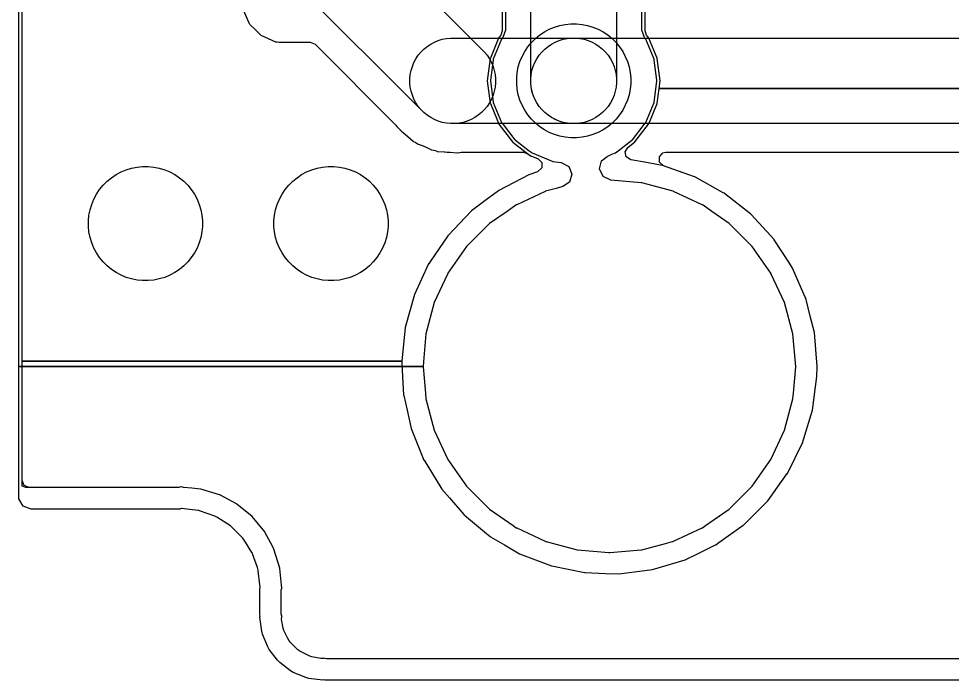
# Model space of a CAD drawing. Extents: x 125179 to 173800, y -108200 to -87800.
# Drawn here: x 131712 to 138252, y -108200 to -103565 of the extents above; entities that cross this region are included whole.
import ezdxf

# ---------------------------------------------------------------- set-up
doc = ezdxf.new("R2010")
doc.units = 0
doc.layers.add('L2D0_Cu1', color=1, linetype='CONTINUOUS')
doc.layers.add('L4D0_Cu2', color=2, linetype='CONTINUOUS')

msp = doc.modelspace()

# ---------------------------------------------------------------- linework, layer by layer
at = {"layer": 'L2D0_Cu1'}
for points in [[(170122.077, -108049.5), (133878.343, -108049.5), (133867.362, -108048.254), (133855.735, -108045.58), (133855.734, -108045.58), (133850.359, -108044.344), (133844.978, -108045.561), (133839.461, -108045.552), (133839.461, -108045.546), (133827.514, -108045.938), (133765.11, -108036.054), (133750.534, -108031.318), (133680.873, -107995.824), (133668.471, -107986.814), (133613.186, -107931.529), (133604.175, -107919.126), (133595.344, -107901.794), (133568.682, -107849.466), (133563.945, -107834.889), (133554.153, -107773.065), (133554.751, -107756.184), (133554.711, -107756.179), (133554.77, -107755.67), (133554.817, -107754.332), (133555.029, -107753.419), (133555.029, -107753.418), (133555.655, -107750.718), (133555.656, -107750), (133551.727, -107732.776), (133550.5, -107721.878), (133550.5, -107578.56), (133551.766, -107567.495), (133555.029, -107553.42), (133555.029, -107553.417), (133555.655, -107550.718), (133555.656, -107550), (133555.042, -107547.307), (133555.041, -107547.301), (133553.234, -107539.382), (133552.242, -107533.285), (133540.6, -107415.07), (133540.599, -107415.066), (133540.364, -107412.678), (133500.309, -107280.633), (133491.389, -107263.945), (133436.396, -107161.061), (133436.395, -107161.059), (133435.262, -107158.94), (133347.725, -107052.275), (133241.06, -106964.738), (133238.941, -106963.605), (133238.939, -106963.604), (133121.487, -106900.824), (133121.486, -106900.823), (133119.367, -106899.691), (132987.322, -106859.636), (132984.934, -106859.401), (132984.93, -106859.4), (132923.83, -106853.383), (132867.654, -106847.85), (132861.405, -106846.823), (132850.718, -106844.345), (132850, -106844.344), (132847.304, -106844.959), (132832.776, -106848.273), (132821.878, -106849.5), (131785.906, -106849.5), (131751.258, -106835.148), (131736.906, -106800.5), (131736.906, -101873.313)], [(134082.811, -102906.047), (134975.053, -103798.289), (134993.753, -103821.075), (135010.129, -103845.583), (135024.024, -103871.579), (135035.304, -103898.811), (135043.86, -103927.018), (135049.611, -103955.928), (135052.5, -103985.262), (135052.5, -104014.738), (135049.611, -104044.072), (135043.86, -104072.982), (135035.304, -104101.189), (135024.024, -104128.421), (135010.129, -104154.417), (134993.753, -104178.925), (134975.053, -104201.711), (134954.211, -104222.553), (134931.425, -104241.253), (134906.917, -104257.629), (134880.921, -104271.524), (134853.689, -104282.804), (134825.482, -104291.36), (134796.572, -104297.111), (134767.238, -104300), (134737.762, -104300), (134708.428, -104297.111), (134679.518, -104291.36), (134651.311, -104282.804), (134624.079, -104271.524), (134598.083, -104257.629), (134573.575, -104241.253), (134550.789, -104222.553), (133658.547, -103330.311)], [(133285.209, -103502.804), (133327.324, -103597.618), (133329.161, -103601.753), (133332.362, -103604.948), (133332.363, -103604.95), (133368.663, -103641.187), (133408.387, -103680.841), (133510.773, -103726.106), (133514.429, -103726.532), (133514.432, -103726.533), (133523.824, -103727.628), (133536.454, -103729.1), (133753.49, -103729.1), (133788.138, -103743.452), (134355.05, -104310.364), (134361.843, -104318.865), (134367.43, -104327.72), (134392.011, -104349.429), (134408.881, -104364.328), (134411.093, -104366.407), (134424.007, -104379.321), (134425.403, -104380.367), (134434.661, -104387.306), (134437.709, -104389.788), (134474.888, -104422.623), (134478.045, -104424.105), (134478.046, -104424.106), (134488.804, -104429.157), (134497.364, -104434.3), (134506.885, -104441.436), (134506.888, -104441.438), (134509.676, -104443.527), (134512.941, -104444.751), (134512.943, -104444.752), (134556.131, -104460.942), (134559.756, -104462.469), (134576.349, -104470.26), (134604.663, -104483.553), (134617.666, -104485.577), (134619.859, -104485.919), (134629.519, -104488.454), (134640.648, -104492.626), (134640.652, -104492.627), (134643.92, -104493.852), (134647.4, -104494.111), (134647.402, -104494.111), (134693.397, -104497.529), (134697.302, -104497.977), (134713.509, -104500.5), (134731.571, -104500.5), (134735.202, -104500.635), (134783.405, -104504.217), (134783.406, -104504.217), (134786.892, -104504.476), (134800.458, -104501.58), (134810.688, -104500.5), (135249.201, -104500.5), (135279.03, -104510.626), (135294.609, -104522.58), (135294.613, -104522.582), (135297.159, -104524.536), (135300.126, -104525.765), (135350.29, -104546.544), (135376.809, -104573.063), (135376.809, -104610.565), (135346.762, -104638.389), (135285.982, -104658.255), (135074.414, -104768.39), (135072.806, -104769.598), (135072.805, -104769.598), (134987.427, -104833.702), (134883.675, -104911.602), (134842.739, -104954.439), (134720.275, -105082.589), (134720.272, -105082.593), (134718.887, -105084.042), (134717.759, -105085.695), (134717.757, -105085.698), (134595.984, -105264.211), (134584.475, -105281.082), (134583.63, -105282.903), (134583.628, -105282.906), (134484.899, -105495.6), (134484.897, -105495.605), (134484.051, -105497.428), (134420.309, -105727.272), (134394.963, -105964.44), (134396.169, -105985.347), (134408.694, -106202.562), (134409.137, -106204.526), (134409.137, -106204.529), (134432.36, -106307.577), (134461.131, -106435.245), (134550.867, -106656.239), (134551.917, -106657.952), (134668.288, -106847.851), (134675.493, -106859.609), (134729.273, -106921.695), (134830.348, -107038.38), (134830.352, -107038.383), (134831.66, -107039.894), (134848.81, -107054.132), (134975.052, -107158.94), (135015.176, -107192.252), (135016.906, -107193.263), (135016.909, -107193.265), (135114.327, -107250.191), (135221.112, -107312.591), (135443.937, -107397.68), (135445.91, -107398.081), (135445.912, -107398.082), (135675.694, -107444.832), (135675.697, -107444.832), (135677.666, -107445.233), (135679.672, -107445.307), (135679.676, -107445.307), (135822.181, -107450.532), (135916.025, -107453.973), (136152.609, -107423.665), (136381.068, -107355.125), (136466.676, -107313.186), (136593.458, -107251.076), (136593.46, -107251.075), (136595.264, -107250.191), (136616.343, -107235.156), (136787.809, -107112.85), (136789.445, -107111.683), (136790.866, -107110.267), (136956.973, -106944.74), (136956.978, -106944.734), (136958.397, -106943.32), (136959.569, -106941.688), (136959.574, -106941.683), (137096.406, -106751.26), (137096.408, -106751.257), (137097.582, -106749.623), (137203.263, -106535.795), (137272.6, -106307.577), (137303.733, -106071.099), (137305.471, -106000), (137285.927, -105762.284), (137257.217, -105647.983), (137228.311, -105532.902), (137228.31, -105532.9), (137227.821, -105530.952), (137132.712, -105312.216), (137110.672, -105278.147), (137004.247, -105113.638), (137004.243, -105113.633), (137003.155, -105111.951), (136842.629, -104935.536), (136841.056, -104934.294), (136841.052, -104934.29), (136657.024, -104788.954), (136655.445, -104787.707), (136648.135, -104783.672), (136448.391, -104673.407), (136448.385, -104673.405), (136446.631, -104672.436), (136229.904, -104595.689), (136202.034, -104570.595), (136200.072, -104533.143), (136225.166, -104505.273), (136246.261, -104500.5), (148238.42, -104500.5)], [(148314.738, -104300), (135584.262, -104300), (135554.928, -104297.111), (135526.018, -104291.36), (135497.811, -104282.804), (135470.579, -104271.524), (135444.583, -104257.629), (135420.075, -104241.253), (135397.289, -104222.553), (135376.447, -104201.711), (135357.747, -104178.925), (135341.371, -104154.417), (135327.476, -104128.421), (135316.196, -104101.189), (135307.64, -104072.982), (135301.889, -104044.072), (135299, -104014.738), (135299, -103985.262), (135301.889, -103955.928), (135307.64, -103927.018), (135316.196, -103898.811), (135327.476, -103871.579), (135341.371, -103845.583), (135357.747, -103821.075), (135376.447, -103798.289), (135397.289, -103777.447), (135420.075, -103758.747), (135444.583, -103742.371), (135470.579, -103728.476), (135497.811, -103717.196), (135526.018, -103708.64), (135554.928, -103702.889), (135584.262, -103700), (148314.738, -103700)]]:
    msp.add_lwpolyline(points, dxfattribs=at)
for points in [[(135580.373, -104399.518), (135541.308, -104395.671), (135502.808, -104388.013), (135465.244, -104376.618), (135428.978, -104361.596), (135394.359, -104343.091), (135361.72, -104321.283), (135331.376, -104296.38), (135303.62, -104268.624), (135278.717, -104238.28), (135256.909, -104205.641), (135238.404, -104171.022), (135223.382, -104134.756), (135211.987, -104097.192), (135204.329, -104058.692), (135200.482, -104019.627), (135200.482, -103980.373), (135204.329, -103941.308), (135211.987, -103902.808), (135223.382, -103865.244), (135238.404, -103828.978), (135256.909, -103794.359), (135278.717, -103761.72), (135303.62, -103731.376), (135331.376, -103703.62), (135361.72, -103678.717), (135394.359, -103656.909), (135428.978, -103638.404), (135465.244, -103623.382), (135502.808, -103611.987), (135541.308, -103604.329), (135580.373, -103600.482), (135619.627, -103600.482), (135658.692, -103604.329), (135697.192, -103611.987), (135734.756, -103623.382), (135771.022, -103638.404), (135805.641, -103656.909), (135838.28, -103678.717), (135868.624, -103703.62), (135896.38, -103731.376), (135921.283, -103761.72), (135943.091, -103794.359), (135961.596, -103828.978), (135976.618, -103865.244), (135988.013, -103902.808), (135995.671, -103941.308), (135999.518, -103980.373), (135999.518, -104019.627), (135995.671, -104058.692), (135988.013, -104097.192), (135976.618, -104134.756), (135961.596, -104171.022), (135943.091, -104205.641), (135921.283, -104238.28), (135896.38, -104268.624), (135868.624, -104296.38), (135838.28, -104321.283), (135805.641, -104343.091), (135771.022, -104361.596), (135734.756, -104376.618), (135697.192, -104388.013), (135658.692, -104395.671), (135619.627, -104399.518)], [(134737.762, -104300), (134708.428, -104297.111), (134679.518, -104291.36), (134651.311, -104282.804), (134624.079, -104271.524), (134598.083, -104257.629), (134573.575, -104241.253), (134550.789, -104222.553), (134529.947, -104201.711), (134511.247, -104178.925), (134494.871, -104154.417), (134480.976, -104128.421), (134469.696, -104101.189), (134461.14, -104072.982), (134455.389, -104044.072), (134452.5, -104014.738), (134452.5, -103985.262), (134455.389, -103955.928), (134461.14, -103927.018), (134469.696, -103898.811), (134480.976, -103871.579), (134494.871, -103845.583), (134511.247, -103821.075), (134529.947, -103798.289), (134550.789, -103777.447), (134573.575, -103758.747), (134598.083, -103742.371), (134624.079, -103728.476), (134651.311, -103717.196), (134679.518, -103708.64), (134708.428, -103702.889), (134737.762, -103700), (135614.738, -103700), (135644.072, -103702.889), (135672.982, -103708.64), (135701.189, -103717.196), (135728.421, -103728.476), (135754.417, -103742.371), (135778.925, -103758.747), (135801.711, -103777.447), (135822.553, -103798.289), (135841.253, -103821.075), (135857.629, -103845.583), (135871.524, -103871.579), (135882.804, -103898.811), (135891.36, -103927.018), (135897.111, -103955.928), (135900, -103985.262), (135900, -104014.738), (135897.111, -104044.072), (135891.36, -104072.982), (135882.804, -104101.189), (135871.524, -104128.421), (135857.629, -104154.417), (135841.253, -104178.925), (135822.553, -104201.711), (135801.711, -104222.553), (135778.925, -104241.253), (135754.417, -104257.629), (135728.421, -104271.524), (135701.189, -104282.804), (135672.982, -104291.36), (135644.072, -104297.111), (135614.738, -104300)], [(132580.373, -105399.518), (132541.308, -105395.671), (132502.808, -105388.013), (132465.244, -105376.618), (132428.978, -105361.596), (132394.359, -105343.091), (132361.72, -105321.283), (132331.376, -105296.38), (132303.62, -105268.624), (132278.717, -105238.28), (132256.909, -105205.641), (132238.404, -105171.022), (132223.382, -105134.756), (132211.987, -105097.192), (132204.329, -105058.692), (132200.482, -105019.627), (132200.482, -104980.373), (132204.329, -104941.308), (132211.987, -104902.808), (132223.382, -104865.244), (132238.404, -104828.978), (132256.909, -104794.359), (132278.717, -104761.72), (132303.62, -104731.376), (132331.376, -104703.62), (132361.72, -104678.717), (132394.359, -104656.909), (132428.978, -104638.404), (132465.244, -104623.382), (132502.808, -104611.987), (132541.308, -104604.329), (132580.373, -104600.482), (132619.627, -104600.482), (132658.692, -104604.329), (132697.192, -104611.987), (132734.756, -104623.382), (132771.022, -104638.404), (132805.641, -104656.909), (132838.28, -104678.717), (132868.624, -104703.62), (132896.38, -104731.376), (132921.283, -104761.72), (132943.091, -104794.359), (132961.596, -104828.978), (132976.618, -104865.244), (132988.013, -104902.808), (132995.671, -104941.308), (132999.518, -104980.373), (132999.518, -105019.627), (132995.671, -105058.692), (132988.013, -105097.192), (132976.618, -105134.756), (132961.596, -105171.022), (132943.091, -105205.641), (132921.283, -105238.28), (132896.38, -105268.624), (132868.624, -105296.38), (132838.28, -105321.283), (132805.641, -105343.091), (132771.022, -105361.596), (132734.756, -105376.618), (132697.192, -105388.013), (132658.692, -105395.671), (132619.627, -105399.518)], [(133880.373, -105399.518), (133841.308, -105395.671), (133802.808, -105388.013), (133765.244, -105376.618), (133728.978, -105361.596), (133694.359, -105343.091), (133661.72, -105321.283), (133631.376, -105296.38), (133603.62, -105268.624), (133578.717, -105238.28), (133556.909, -105205.641), (133538.404, -105171.022), (133523.382, -105134.756), (133511.987, -105097.192), (133504.329, -105058.692), (133500.482, -105019.627), (133500.482, -104980.373), (133504.329, -104941.308), (133511.987, -104902.808), (133523.382, -104865.244), (133538.404, -104828.978), (133556.909, -104794.359), (133578.717, -104761.72), (133603.62, -104731.376), (133631.376, -104703.62), (133661.72, -104678.717), (133694.359, -104656.909), (133728.978, -104638.404), (133765.244, -104623.382), (133802.808, -104611.987), (133841.308, -104604.329), (133880.373, -104600.482), (133919.627, -104600.482), (133958.692, -104604.329), (133997.192, -104611.987), (134034.756, -104623.382), (134071.022, -104638.404), (134105.641, -104656.909), (134138.28, -104678.717), (134168.624, -104703.62), (134196.38, -104731.376), (134221.283, -104761.72), (134243.091, -104794.359), (134261.596, -104828.978), (134276.618, -104865.244), (134288.013, -104902.808), (134295.671, -104941.308), (134299.518, -104980.373), (134299.518, -105019.627), (134295.671, -105058.692), (134288.013, -105097.192), (134276.618, -105134.756), (134261.596, -105171.022), (134243.091, -105205.641), (134221.283, -105238.28), (134196.38, -105268.624), (134168.624, -105296.38), (134138.28, -105321.283), (134105.641, -105343.091), (134071.022, -105361.596), (134034.756, -105376.618), (133997.192, -105388.013), (133958.692, -105395.671), (133919.627, -105399.518)]]:
    msp.add_lwpolyline(points, close=True, dxfattribs=at)
at = {"layer": 'L4D0_Cu2'}
for points in [[(135900, -99485.262), (135900, -104014.738), (135897.111, -104044.072), (135891.36, -104072.982), (135882.804, -104101.189), (135871.524, -104128.421), (135857.629, -104154.417), (135841.253, -104178.925), (135822.553, -104201.711), (135801.711, -104222.553), (135778.925, -104241.253), (135754.417, -104257.629), (135728.421, -104271.524), (135701.189, -104282.804), (135672.982, -104291.36), (135644.072, -104297.111), (135614.738, -104300), (135585.262, -104300), (135555.928, -104297.111), (135527.018, -104291.36), (135498.811, -104282.804), (135471.579, -104271.524), (135445.583, -104257.629), (135421.075, -104241.253), (135398.289, -104222.553), (135377.447, -104201.711), (135358.747, -104178.925), (135342.371, -104154.417), (135328.476, -104128.421), (135317.196, -104101.189), (135308.64, -104072.982), (135302.889, -104044.072), (135300, -104014.738), (135300, -99485.262)], [(135121.7, -99559.798), (135121.7, -103644.008), (135103.826, -103696.665), (135094.856, -103708.355), (135036.585, -103849.033), (135035.845, -103854.652), (135035.845, -103854.653), (135017.45, -103994.379), (135016.71, -104000), (135036.585, -104150.967), (135094.856, -104291.645), (135098.307, -104296.143), (135098.308, -104296.144), (135106.082, -104306.275), (135187.552, -104412.448), (135192.052, -104415.901), (135289.077, -104490.351), (135308.355, -104505.144), (135449.033, -104563.415), (135454.652, -104564.155), (135454.653, -104564.155), (135512.496, -104571.77), (135564.98, -104599.091), (135587.624, -104653.757), (135569.831, -104710.188), (135523.594, -104741.083), (135477.503, -104753.433), (135403.504, -104773.261), (135400.085, -104774.855), (135400.083, -104774.856), (135200.684, -104867.838), (135197.266, -104869.432), (135194.178, -104871.594), (135194.175, -104871.596), (135132.762, -104914.598), (135010.861, -104999.953), (134849.953, -105160.861), (134719.432, -105347.266), (134717.839, -105350.683), (134717.838, -105350.684), (134716.413, -105353.741), (134623.261, -105553.504), (134564.365, -105773.308), (134547.279, -105968.601), (134544.532, -106000), (131711.997, -106000), (131711.997, -101688.175)], [(135099.5, -99558.194), (135099.5, -103649.201), (135089.374, -103679.03), (135077.42, -103694.609), (135077.418, -103694.613), (135075.464, -103697.159), (135074.236, -103700.124), (135016.184, -103840.272), (135016.183, -103840.276), (135014.956, -103843.238), (134994.318, -104000), (135014.956, -104156.762), (135016.183, -104159.724), (135016.184, -104159.728), (135062.876, -104272.451), (135075.464, -104302.841), (135171.718, -104428.282), (135174.267, -104430.238), (135195.498, -104446.529), (135297.159, -104524.536), (135300.127, -104525.765), (135300.128, -104525.766), (135350.29, -104546.544), (135376.809, -104573.063), (135376.809, -104610.565), (135346.762, -104638.389), (135285.982, -104658.255), (135074.414, -104768.39), (135072.806, -104769.598), (135072.805, -104769.598), (134987.427, -104833.702), (134883.675, -104911.602), (134842.739, -104954.439), (134720.275, -105082.589), (134720.272, -105082.593), (134718.887, -105084.042), (134717.759, -105085.695), (134717.757, -105085.698), (134595.984, -105264.211), (134584.475, -105281.082), (134583.63, -105282.903), (134583.628, -105282.906), (134484.899, -105495.6), (134484.897, -105495.605), (134484.051, -105497.428), (134420.309, -105727.272), (134394.963, -105964.44), (131736.906, -105964.44), (131736.906, -101855.621)], [(170123.543, -108199.5), (133860.045, -108199.5), (133850, -108195.339), (133843.565, -108198.004), (133842.5, -108197.563), (133842.377, -108198.496), (133744.951, -108185.67), (133723.139, -108179.825), (133635.772, -108143.636), (133616.215, -108132.345), (133541.19, -108074.775), (133525.225, -108058.81), (133467.655, -107983.785), (133456.364, -107964.228), (133420.175, -107876.861), (133414.33, -107855.049), (133401.504, -107757.623), (133401.716, -107757.595), (133401.668, -107757.228), (133404.661, -107750), (133400.5, -107739.955), (133400.5, -107727.562), (133400.578, -107723.996), (133400.5, -107723.555), (133400.5, -107560.045), (133404.661, -107550), (133403.73, -107547.752), (133401.795, -107530.579), (133390.637, -107431.551), (133390.636, -107431.547), (133390.093, -107426.727), (133384.331, -107410.261), (133350.726, -107314.222), (133350.725, -107314.22), (133349.121, -107309.636), (133346.296, -107305.139), (133300.437, -107232.156), (133283.121, -107204.597), (133195.403, -107116.879), (133100.553, -107057.281), (133094.477, -107053.463), (133094.475, -107053.462), (133090.364, -107050.879), (133085.78, -107049.275), (133085.778, -107049.274), (132977.854, -107011.51), (132973.273, -107009.907), (132968.453, -107009.364), (132968.449, -107009.363), (132872.13, -106998.51), (132872.129, -106998.51), (132852.248, -106996.27), (132850, -106995.339), (132839.955, -106999.5), (132827.561, -106999.5), (132823.995, -106999.422), (132823.555, -106999.5), (131798.497, -106999.5), (131742.896, -106979.263), (131713.311, -106928.021), (131711.997, -106913), (131711.997, -106000), (134544.532, -106000), (134544.861, -106003.76), (134560.949, -106187.643), (134564.365, -106226.692), (134623.261, -106446.496), (134719.432, -106652.734), (134849.953, -106839.139), (135010.861, -107000.047), (135116.245, -107073.837), (135176.198, -107115.816), (135197.266, -107130.568), (135200.683, -107132.161), (135200.684, -107132.162), (135400.083, -107225.144), (135400.085, -107225.145), (135403.504, -107226.739), (135407.149, -107227.716), (135407.15, -107227.716), (135457.436, -107241.19), (135623.308, -107285.635), (135627.064, -107285.964), (135627.066, -107285.964), (135846.24, -107305.139), (135850, -107305.468), (135853.76, -107305.139), (136072.934, -107285.964), (136072.936, -107285.964), (136076.692, -107285.635), (136242.564, -107241.19), (136292.85, -107227.716), (136292.851, -107227.716), (136296.496, -107226.739), (136299.915, -107225.145), (136299.917, -107225.144), (136499.316, -107132.162), (136499.317, -107132.161), (136502.734, -107130.568), (136523.803, -107115.816), (136583.755, -107073.837), (136689.139, -107000.047), (136850.047, -106839.139), (136980.568, -106652.734), (137076.739, -106446.496), (137135.635, -106226.692), (137139.052, -106187.643), (137155.139, -106003.76), (137155.468, -106000), (137135.635, -105773.308), (137076.739, -105553.504), (136983.588, -105353.741), (136982.162, -105350.684), (136982.161, -105350.683), (136980.568, -105347.266), (136850.047, -105160.861), (136689.139, -104999.953), (136567.238, -104914.598), (136505.825, -104871.596), (136505.822, -104871.594), (136502.734, -104869.432), (136499.316, -104867.838), (136299.917, -104774.856), (136299.915, -104774.855), (136296.496, -104773.261), (136076.692, -104714.365), (136072.936, -104714.036), (136072.934, -104714.036), (135859.044, -104695.323), (135805.418, -104670.317), (135780.412, -104616.691), (135795.726, -104559.538), (135833.48, -104529.237), (135862.964, -104517.024), (135886.407, -104507.314), (135886.409, -104507.313), (135891.645, -104505.144), (135910.924, -104490.351), (136007.948, -104415.901), (136012.448, -104412.448), (136093.918, -104306.275), (136101.692, -104296.144), (136101.693, -104296.143), (136105.144, -104291.645), (136163.415, -104150.967), (136183.29, -104000), (136182.55, -103994.379), (136164.155, -103854.653), (136164.155, -103854.652), (136163.415, -103849.033), (136105.144, -103708.355), (136096.174, -103696.665), (136078.3, -103644.008), (136078.3, -102700)], [(160499.5, -104053.834), (136198.595, -104053.834), (136205.682, -104000), (136185.044, -103843.238), (136183.817, -103840.276), (136183.816, -103840.272), (136125.764, -103700.124), (136124.536, -103697.159), (136122.582, -103694.613), (136122.58, -103694.609), (136110.626, -103679.03), (136100.5, -103649.201), (136100.5, -102700), (145594.318, -102700)], [(170122.077, -108049.5), (133878.343, -108049.5), (133867.362, -108048.254), (133855.735, -108045.58), (133855.734, -108045.58), (133850.359, -108044.344), (133844.978, -108045.561), (133839.461, -108045.552), (133839.461, -108045.546), (133827.514, -108045.938), (133765.11, -108036.054), (133750.534, -108031.318), (133680.873, -107995.824), (133668.471, -107986.814), (133613.186, -107931.529), (133604.175, -107919.126), (133595.344, -107901.794), (133568.682, -107849.466), (133563.945, -107834.889), (133554.153, -107773.065), (133554.751, -107756.184), (133554.711, -107756.179), (133554.77, -107755.67), (133554.817, -107754.332), (133555.029, -107753.419), (133555.029, -107753.418), (133555.655, -107750.718), (133555.656, -107750), (133551.727, -107732.776), (133550.5, -107721.878), (133550.5, -107578.56), (133551.766, -107567.495), (133555.029, -107553.42), (133555.029, -107553.417), (133555.655, -107550.718), (133555.656, -107550), (133555.042, -107547.307), (133555.041, -107547.301), (133553.234, -107539.382), (133552.242, -107533.285), (133540.6, -107415.07), (133540.599, -107415.066), (133540.364, -107412.678), (133500.309, -107280.633), (133491.389, -107263.945), (133436.396, -107161.061), (133436.395, -107161.059), (133435.262, -107158.94), (133347.725, -107052.275), (133241.06, -106964.738), (133238.941, -106963.605), (133238.939, -106963.604), (133121.487, -106900.824), (133121.486, -106900.823), (133119.367, -106899.691), (132987.322, -106859.636), (132984.934, -106859.401), (132984.93, -106859.4), (132923.83, -106853.383), (132867.654, -106847.85), (132861.405, -106846.823), (132850.718, -106844.345), (132850, -106844.344), (132847.304, -106844.959), (132832.776, -106848.273), (132821.878, -106849.5), (131760.997, -106849.5), (131736.906, -106839.521), (131736.906, -105964.44), (134394.963, -105964.44), (134396.169, -105985.347), (134408.694, -106202.562), (134409.137, -106204.526), (134409.137, -106204.529), (134432.36, -106307.577), (134461.131, -106435.245), (134550.867, -106656.239), (134551.917, -106657.952), (134668.288, -106847.851), (134675.493, -106859.609), (134729.273, -106921.695), (134830.348, -107038.38), (134830.352, -107038.383), (134831.66, -107039.894), (134848.81, -107054.132), (134975.052, -107158.94), (135015.176, -107192.252), (135016.906, -107193.263), (135016.909, -107193.265), (135114.327, -107250.191), (135221.112, -107312.591), (135443.937, -107397.68), (135445.91, -107398.081), (135445.912, -107398.082), (135675.694, -107444.832), (135675.697, -107444.832), (135677.666, -107445.233), (135679.672, -107445.307), (135679.676, -107445.307), (135822.181, -107450.532), (135916.025, -107453.973), (136152.609, -107423.665), (136381.068, -107355.125), (136466.676, -107313.186), (136593.458, -107251.076), (136593.46, -107251.075), (136595.264, -107250.191), (136616.343, -107235.156), (136787.809, -107112.85), (136789.445, -107111.683), (136790.866, -107110.267), (136956.973, -106944.74), (136956.978, -106944.734), (136958.397, -106943.32), (136959.569, -106941.688), (136959.574, -106941.683), (137096.406, -106751.26), (137096.408, -106751.257), (137097.582, -106749.623), (137203.263, -106535.795), (137272.6, -106307.577), (137303.733, -106071.099), (137305.471, -106000), (137285.927, -105762.284), (137257.217, -105647.983), (137228.311, -105532.902), (137228.31, -105532.9), (137227.821, -105530.952), (137132.712, -105312.216), (137110.672, -105278.147), (137004.247, -105113.638), (137004.243, -105113.633), (137003.155, -105111.951), (136842.629, -104935.536), (136841.056, -104934.294), (136841.052, -104934.29), (136657.024, -104788.954), (136655.445, -104787.707), (136648.135, -104783.672), (136448.391, -104673.407), (136448.385, -104673.405), (136446.631, -104672.436), (136221.794, -104592.817), (136219.821, -104592.466), (136219.819, -104592.465), (136110.898, -104573.063), (136000.089, -104553.325), (135968.495, -104533.119), (135960.442, -104496.491), (135978.853, -104466.21), (136028.282, -104428.282), (136124.536, -104302.841), (136137.124, -104272.451), (136183.816, -104159.728), (136183.817, -104159.724), (136185.044, -104156.762), (136198.595, -104053.834), (160499.5, -104053.834)]]:
    msp.add_lwpolyline(points, dxfattribs=at)
for points in [[(135580.373, -104399.518), (135541.308, -104395.671), (135502.808, -104388.013), (135465.244, -104376.618), (135428.978, -104361.596), (135394.359, -104343.091), (135361.72, -104321.283), (135331.376, -104296.38), (135303.62, -104268.624), (135278.717, -104238.28), (135256.909, -104205.641), (135238.404, -104171.022), (135223.382, -104134.756), (135211.987, -104097.192), (135204.329, -104058.692), (135200.482, -104019.627), (135200.482, -103980.373), (135204.329, -103941.308), (135211.987, -103902.808), (135223.382, -103865.244), (135238.404, -103828.978), (135256.909, -103794.359), (135278.717, -103761.72), (135303.62, -103731.376), (135331.376, -103703.62), (135361.72, -103678.717), (135394.359, -103656.909), (135428.978, -103638.404), (135465.244, -103623.382), (135502.808, -103611.987), (135541.308, -103604.329), (135580.373, -103600.482), (135619.627, -103600.482), (135658.692, -103604.329), (135697.192, -103611.987), (135734.756, -103623.382), (135771.022, -103638.404), (135805.641, -103656.909), (135838.28, -103678.717), (135868.624, -103703.62), (135896.38, -103731.376), (135921.283, -103761.72), (135943.091, -103794.359), (135961.596, -103828.978), (135976.618, -103865.244), (135988.013, -103902.808), (135995.671, -103941.308), (135999.518, -103980.373), (135999.518, -104019.627), (135995.671, -104058.692), (135988.013, -104097.192), (135976.618, -104134.756), (135961.596, -104171.022), (135943.091, -104205.641), (135921.283, -104238.28), (135896.38, -104268.624), (135868.624, -104296.38), (135838.28, -104321.283), (135805.641, -104343.091), (135771.022, -104361.596), (135734.756, -104376.618), (135697.192, -104388.013), (135658.692, -104395.671), (135619.627, -104399.518)], [(132580.373, -105399.518), (132541.308, -105395.671), (132502.808, -105388.013), (132465.244, -105376.618), (132428.978, -105361.596), (132394.359, -105343.091), (132361.72, -105321.283), (132331.376, -105296.38), (132303.62, -105268.624), (132278.717, -105238.28), (132256.909, -105205.641), (132238.404, -105171.022), (132223.382, -105134.756), (132211.987, -105097.192), (132204.329, -105058.692), (132200.482, -105019.627), (132200.482, -104980.373), (132204.329, -104941.308), (132211.987, -104902.808), (132223.382, -104865.244), (132238.404, -104828.978), (132256.909, -104794.359), (132278.717, -104761.72), (132303.62, -104731.376), (132331.376, -104703.62), (132361.72, -104678.717), (132394.359, -104656.909), (132428.978, -104638.404), (132465.244, -104623.382), (132502.808, -104611.987), (132541.308, -104604.329), (132580.373, -104600.482), (132619.627, -104600.482), (132658.692, -104604.329), (132697.192, -104611.987), (132734.756, -104623.382), (132771.022, -104638.404), (132805.641, -104656.909), (132838.28, -104678.717), (132868.624, -104703.62), (132896.38, -104731.376), (132921.283, -104761.72), (132943.091, -104794.359), (132961.596, -104828.978), (132976.618, -104865.244), (132988.013, -104902.808), (132995.671, -104941.308), (132999.518, -104980.373), (132999.518, -105019.627), (132995.671, -105058.692), (132988.013, -105097.192), (132976.618, -105134.756), (132961.596, -105171.022), (132943.091, -105205.641), (132921.283, -105238.28), (132896.38, -105268.624), (132868.624, -105296.38), (132838.28, -105321.283), (132805.641, -105343.091), (132771.022, -105361.596), (132734.756, -105376.618), (132697.192, -105388.013), (132658.692, -105395.671), (132619.627, -105399.518)], [(133880.373, -105399.518), (133841.308, -105395.671), (133802.808, -105388.013), (133765.244, -105376.618), (133728.978, -105361.596), (133694.359, -105343.091), (133661.72, -105321.283), (133631.376, -105296.38), (133603.62, -105268.624), (133578.717, -105238.28), (133556.909, -105205.641), (133538.404, -105171.022), (133523.382, -105134.756), (133511.987, -105097.192), (133504.329, -105058.692), (133500.482, -105019.627), (133500.482, -104980.373), (133504.329, -104941.308), (133511.987, -104902.808), (133523.382, -104865.244), (133538.404, -104828.978), (133556.909, -104794.359), (133578.717, -104761.72), (133603.62, -104731.376), (133631.376, -104703.62), (133661.72, -104678.717), (133694.359, -104656.909), (133728.978, -104638.404), (133765.244, -104623.382), (133802.808, -104611.987), (133841.308, -104604.329), (133880.373, -104600.482), (133919.627, -104600.482), (133958.692, -104604.329), (133997.192, -104611.987), (134034.756, -104623.382), (134071.022, -104638.404), (134105.641, -104656.909), (134138.28, -104678.717), (134168.624, -104703.62), (134196.38, -104731.376), (134221.283, -104761.72), (134243.091, -104794.359), (134261.596, -104828.978), (134276.618, -104865.244), (134288.013, -104902.808), (134295.671, -104941.308), (134299.518, -104980.373), (134299.518, -105019.627), (134295.671, -105058.692), (134288.013, -105097.192), (134276.618, -105134.756), (134261.596, -105171.022), (134243.091, -105205.641), (134221.283, -105238.28), (134196.38, -105268.624), (134168.624, -105296.38), (134138.28, -105321.283), (134105.641, -105343.091), (134071.022, -105361.596), (134034.756, -105376.618), (133997.192, -105388.013), (133958.692, -105395.671), (133919.627, -105399.518)]]:
    msp.add_lwpolyline(points, close=True, dxfattribs=at)

doc.saveas('drawing.dxf')
